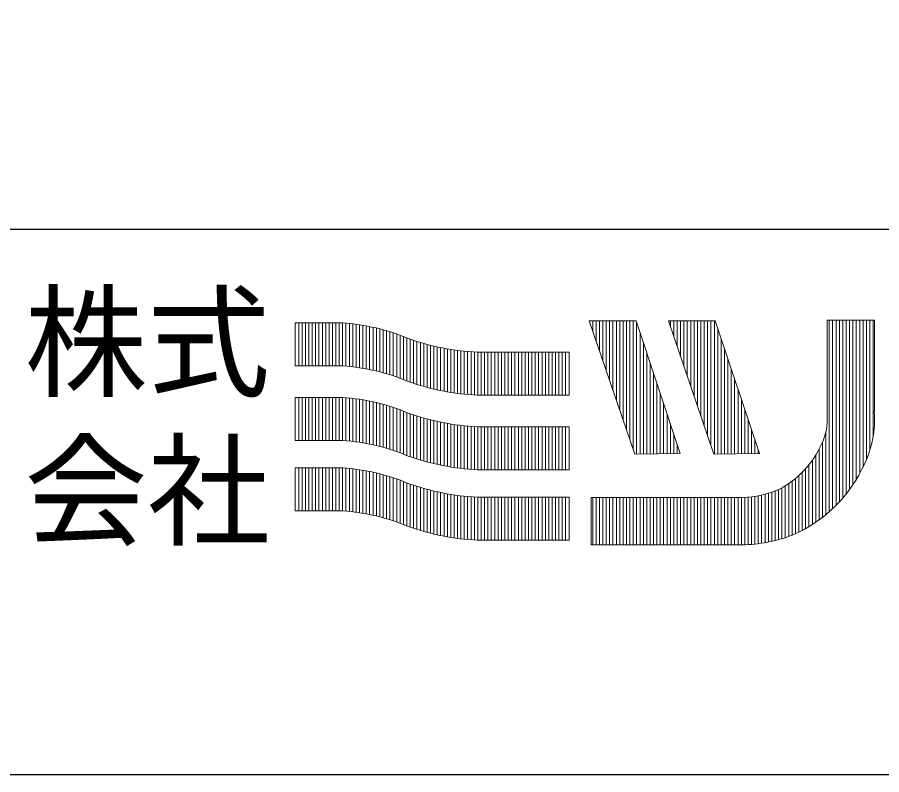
# Model space of a CAD drawing. Units: millimetres on the paper. Extents: x -208 to 189, y -167 to 139.
# Drawn here: x -73.08 to -44.94, y -139.58 to -114.92 of the extents above; entities that cross this region are included whole.
import ezdxf
from ezdxf.enums import TextEntityAlignment as Align

# ---------------------------------------------------------------- set-up
doc = ezdxf.new("R2010")
doc.units = ezdxf.units.MM
doc.layers.add('F-F', color=5, linetype='Continuous', lineweight=18)
doc.styles.add('ＭＳ ゴシック', font='')
doc.styles.get('ＭＳ ゴシック').set_extended_font_data('MS Gothic')

msp = doc.modelspace()

# ---------------------------------------------------------------- linework, layer by layer
at = {"layer": 'F-F', "color": 7}
for p, q in [((-208.437, -121.821), (189.163, -121.821)), ((-208.437, -121.831), (189.163, -121.831)), ((-9.637, -139.571), (-208.437, -139.571))]:
    msp.add_line(p, q, dxfattribs=at)
at = {"layer": 'F-F'}
for p, q in [((-64.03, -124.873), (-62.485, -124.873)), ((-64.026, -126.273), (-64.026, -124.873)), ((-63.916, -126.273), (-63.916, -124.873)), ((-63.806, -126.273), (-63.806, -124.873)), ((-63.696, -126.273), (-63.696, -124.873)), ((-63.586, -126.273), (-63.586, -124.873)), ((-63.476, -126.273), (-63.476, -124.873)), ((-63.366, -126.273), (-63.366, -124.873)), ((-63.256, -126.273), (-63.256, -124.873)), ((-63.146, -126.273), (-63.146, -124.873)), ((-63.036, -126.273), (-63.036, -124.873)), ((-62.926, -126.273), (-62.926, -124.873)), ((-62.816, -126.273), (-62.816, -124.873)), ((-62.706, -126.273), (-62.706, -124.873)), ((-62.596, -126.273), (-62.596, -124.873)), ((-62.486, -126.273), (-62.486, -124.873)), ((-62.376, -126.281), (-62.376, -124.881)), ((-62.266, -126.292), (-62.266, -124.891)), ((-62.156, -126.304), (-62.156, -124.904)), ((-62.046, -126.318), (-62.046, -124.917)), ((-54.456, -124.817), (-54.456, -124.809)), ((-54.346, -125.138), (-54.346, -124.809)), ((-54.236, -125.46), (-54.236, -124.809)), ((-54.126, -125.782), (-54.126, -124.809)), ((-54.016, -126.104), (-54.016, -124.809)), ((-53.906, -126.426), (-53.906, -124.809)), ((-53.796, -126.747), (-53.796, -124.809)), ((-53.686, -127.069), (-53.686, -124.809)), ((-53.576, -127.391), (-53.576, -124.809)), ((-53.466, -127.713), (-53.466, -124.809)), ((-53.356, -128.034), (-53.356, -124.809)), ((-53.246, -128.356), (-53.246, -124.809)), ((-53.136, -128.678), (-53.136, -124.809)), ((-53.026, -129), (-53.026, -124.809)), ((-52.916, -129.142), (-52.916, -124.859)), ((-51.816, -125.003), (-51.816, -124.809)), ((-51.706, -125.325), (-51.706, -124.809)), ((-51.596, -125.646), (-51.596, -124.809)), ((-51.486, -125.968), (-51.486, -124.809)), ((-51.376, -126.29), (-51.376, -124.809)), ((-51.266, -126.612), (-51.266, -124.809)), ((-51.156, -126.934), (-51.156, -124.809)), ((-51.046, -127.255), (-51.046, -124.809)), ((-50.936, -127.577), (-50.936, -124.809)), ((-50.826, -127.899), (-50.826, -124.809)), ((-50.716, -128.221), (-50.716, -124.809)), ((-50.606, -128.543), (-50.606, -124.809)), ((-50.496, -128.864), (-50.496, -124.809)), ((-50.386, -129.143), (-50.386, -124.809)), ((-46.718, -124.787), (-46.718, -127.895)), ((-46.718, -124.787), (-45.178, -124.787)), ((-46.646, -131.022), (-46.646, -124.787)), ((-46.536, -130.922), (-46.536, -124.787)), ((-46.426, -130.815), (-46.426, -124.787)), ((-46.316, -130.7), (-46.316, -124.787)), ((-46.206, -130.577), (-46.206, -124.787)), ((-46.096, -130.444), (-46.096, -124.787)), ((-45.986, -130.3), (-45.986, -124.787)), ((-45.876, -130.144), (-45.876, -124.787)), ((-45.766, -129.972), (-45.766, -124.787)), ((-45.656, -129.781), (-45.656, -124.787)), ((-45.546, -129.565), (-45.546, -124.787)), ((-45.436, -129.322), (-45.436, -124.787)), ((-45.326, -129.027), (-45.326, -124.787)), ((-45.216, -128.569), (-45.216, -124.787)), ((-45.178, -124.787), (-45.178, -127.766)), ((-61.936, -126.333), (-61.936, -124.933)), ((-61.826, -126.351), (-61.826, -124.951)), ((-61.716, -126.371), (-61.716, -124.97)), ((-61.606, -126.392), (-61.606, -124.992)), ((-61.496, -126.416), (-61.496, -125.015)), ((-61.386, -126.441), (-61.386, -125.041)), ((-61.276, -126.468), (-61.276, -125.068)), ((-61.166, -126.498), (-61.166, -125.098)), ((-61.056, -126.529), (-61.056, -125.129)), ((-60.946, -126.563), (-60.946, -125.163)), ((-60.836, -126.598), (-60.836, -125.198)), ((-52.806, -129.141), (-52.806, -125.189)), ((-50.276, -129.141), (-50.276, -125.05)), ((-60.726, -126.636), (-60.726, -125.236)), ((-60.616, -126.676), (-60.616, -125.276)), ((-60.506, -126.718), (-60.506, -125.318)), ((-60.396, -126.763), (-60.396, -125.362)), ((-60.286, -126.804), (-60.286, -125.404)), ((-60.176, -126.842), (-60.176, -125.442)), ((-60.066, -126.877), (-60.066, -125.477)), ((-50.166, -129.14), (-50.166, -125.38)), ((-59.956, -126.911), (-59.956, -125.511)), ((-59.846, -126.943), (-59.846, -125.543)), ((-59.736, -126.973), (-59.736, -125.573)), ((-59.626, -127.002), (-59.626, -125.602)), ((-59.516, -127.029), (-59.516, -125.629)), ((-59.406, -127.054), (-59.406, -125.654)), ((-59.296, -127.078), (-59.296, -125.677)), ((-59.186, -127.099), (-59.186, -125.699)), ((-59.076, -127.12), (-59.076, -125.719)), ((-58.966, -127.138), (-58.966, -125.738)), ((-58.856, -127.155), (-58.856, -125.755)), ((-58.746, -127.17), (-58.746, -125.77)), ((-52.696, -129.139), (-52.696, -125.519)), ((-50.056, -129.138), (-50.056, -125.71)), ((-58.636, -127.184), (-58.636, -125.784)), ((-58.526, -127.196), (-58.526, -125.796)), ((-58.416, -127.207), (-58.416, -125.806)), ((-58.306, -127.216), (-58.306, -125.815)), ((-58.196, -127.223), (-58.196, -125.823)), ((-58.095, -125.828), (-55.107, -125.828)), ((-58.086, -127.228), (-58.086, -125.828)), ((-57.976, -127.228), (-57.976, -125.828)), ((-57.866, -127.228), (-57.866, -125.828)), ((-57.756, -127.228), (-57.756, -125.828)), ((-57.646, -127.228), (-57.646, -125.828)), ((-57.536, -127.228), (-57.536, -125.828)), ((-57.426, -127.228), (-57.426, -125.828)), ((-57.316, -127.228), (-57.316, -125.828)), ((-57.206, -127.228), (-57.206, -125.828)), ((-57.096, -127.228), (-57.096, -125.828)), ((-56.986, -127.228), (-56.986, -125.828)), ((-56.876, -127.228), (-56.876, -125.828)), ((-56.766, -127.228), (-56.766, -125.828)), ((-56.656, -127.228), (-56.656, -125.828)), ((-56.546, -127.228), (-56.546, -125.828)), ((-56.436, -127.228), (-56.436, -125.828)), ((-56.326, -127.228), (-56.326, -125.828)), ((-56.216, -127.228), (-56.216, -125.828)), ((-56.106, -127.228), (-56.106, -125.828)), ((-55.996, -127.228), (-55.996, -125.828)), ((-55.886, -127.228), (-55.886, -125.828)), ((-55.776, -127.228), (-55.776, -125.828)), ((-55.666, -127.228), (-55.666, -125.828)), ((-55.556, -127.228), (-55.556, -125.828)), ((-55.446, -127.228), (-55.446, -125.828)), ((-55.336, -127.228), (-55.336, -125.828)), ((-55.226, -127.228), (-55.226, -125.828)), ((-55.116, -127.228), (-55.116, -125.828)), ((-55.107, -125.828), (-55.107, -127.228)), ((-52.586, -129.137), (-52.586, -125.849)), ((-49.946, -129.136), (-49.946, -126.04)), ((-52.476, -129.136), (-52.476, -126.179)), ((-52.366, -129.134), (-52.366, -126.509)), ((-49.836, -129.135), (-49.836, -126.37)), ((-52.256, -129.132), (-52.256, -126.839)), ((-49.726, -129.133), (-49.726, -126.7)), ((-52.146, -129.131), (-52.146, -127.169)), ((-49.616, -129.132), (-49.616, -127.03)), ((-64.03, -127.299), (-62.485, -127.299)), ((-64.026, -128.699), (-64.026, -127.299)), ((-63.916, -128.699), (-63.916, -127.299)), ((-63.806, -128.699), (-63.806, -127.299)), ((-63.696, -128.699), (-63.696, -127.299)), ((-63.586, -128.699), (-63.586, -127.299)), ((-63.476, -128.699), (-63.476, -127.299)), ((-63.366, -128.699), (-63.366, -127.299)), ((-63.256, -128.699), (-63.256, -127.299)), ((-63.146, -128.699), (-63.146, -127.299)), ((-63.036, -128.699), (-63.036, -127.299)), ((-62.926, -128.699), (-62.926, -127.299)), ((-62.816, -128.699), (-62.816, -127.299)), ((-62.706, -128.699), (-62.706, -127.299)), ((-62.596, -128.699), (-62.596, -127.299)), ((-62.486, -128.699), (-62.486, -127.299)), ((-62.376, -128.708), (-62.376, -127.307)), ((-62.266, -128.718), (-62.266, -127.318)), ((-62.156, -128.73), (-62.156, -127.33)), ((-62.046, -128.744), (-62.046, -127.344)), ((-61.936, -128.76), (-61.936, -127.359)), ((-61.826, -128.777), (-61.826, -127.377)), ((-61.716, -128.797), (-61.716, -127.397)), ((-61.606, -128.818), (-61.606, -127.418)), ((-61.496, -128.842), (-61.496, -127.442)), ((-58.095, -127.228), (-55.107, -127.228)), ((-49.506, -129.13), (-49.506, -127.36)), ((-61.386, -128.867), (-61.386, -127.467)), ((-61.276, -128.895), (-61.276, -127.494)), ((-61.166, -128.924), (-61.166, -127.524)), ((-61.056, -128.955), (-61.056, -127.555)), ((-60.946, -128.989), (-60.946, -127.589)), ((-60.836, -129.024), (-60.836, -127.624)), ((-60.726, -129.062), (-60.726, -127.662)), ((-60.616, -129.102), (-60.616, -127.702)), ((-52.036, -129.129), (-52.036, -127.499)), ((-49.396, -129.128), (-49.396, -127.69)), ((-60.506, -129.144), (-60.506, -127.744)), ((-60.396, -129.189), (-60.396, -127.788)), ((-60.286, -129.23), (-60.286, -127.83)), ((-60.176, -129.268), (-60.176, -127.868)), ((-60.066, -129.303), (-60.066, -127.903)), ((-59.956, -129.337), (-59.956, -127.937)), ((-59.846, -129.369), (-59.846, -127.969)), ((-59.736, -129.4), (-59.736, -127.999)), ((-51.926, -129.128), (-51.926, -127.829)), ((-49.286, -129.127), (-49.286, -128.02)), ((-59.626, -129.428), (-59.626, -128.028)), ((-59.516, -129.455), (-59.516, -128.055)), ((-59.406, -129.48), (-59.406, -128.08)), ((-59.296, -129.504), (-59.296, -128.103)), ((-59.186, -129.525), (-59.186, -128.125)), ((-59.076, -129.546), (-59.076, -128.145)), ((-58.966, -129.564), (-58.966, -128.164)), ((-58.856, -129.581), (-58.856, -128.181)), ((-58.746, -129.596), (-58.746, -128.196)), ((-58.636, -129.61), (-58.636, -128.21)), ((-58.526, -129.622), (-58.526, -128.222)), ((-58.416, -129.633), (-58.416, -128.233)), ((-58.306, -129.642), (-58.306, -128.242)), ((-58.196, -129.649), (-58.196, -128.249)), ((-58.095, -128.254), (-55.107, -128.254)), ((-58.086, -129.655), (-58.086, -128.254)), ((-57.976, -129.655), (-57.976, -128.254)), ((-57.866, -129.655), (-57.866, -128.254)), ((-57.756, -129.655), (-57.756, -128.254)), ((-57.646, -129.655), (-57.646, -128.254)), ((-57.536, -129.655), (-57.536, -128.254)), ((-57.426, -129.655), (-57.426, -128.254)), ((-57.316, -129.655), (-57.316, -128.254)), ((-57.206, -129.655), (-57.206, -128.254)), ((-57.096, -129.655), (-57.096, -128.254)), ((-56.986, -129.655), (-56.986, -128.254)), ((-56.876, -129.655), (-56.876, -128.254)), ((-56.766, -129.655), (-56.766, -128.254)), ((-56.656, -129.655), (-56.656, -128.254)), ((-56.546, -129.655), (-56.546, -128.254)), ((-56.436, -129.655), (-56.436, -128.254)), ((-56.326, -129.655), (-56.326, -128.254)), ((-56.216, -129.655), (-56.216, -128.254)), ((-56.106, -129.655), (-56.106, -128.254)), ((-55.996, -129.655), (-55.996, -128.254)), ((-55.886, -129.655), (-55.886, -128.254)), ((-55.776, -129.655), (-55.776, -128.254)), ((-55.666, -129.655), (-55.666, -128.254)), ((-55.556, -129.655), (-55.556, -128.254)), ((-55.446, -129.655), (-55.446, -128.254)), ((-55.336, -129.655), (-55.336, -128.254)), ((-55.226, -129.655), (-55.226, -128.254)), ((-55.116, -129.655), (-55.116, -128.254)), ((-55.107, -128.254), (-55.107, -129.655)), ((-51.816, -129.126), (-51.816, -128.159)), ((-51.706, -129.124), (-51.706, -128.489)), ((-49.176, -129.125), (-49.176, -128.35)), ((-46.756, -131.116), (-46.756, -128.423)), ((-51.596, -129.123), (-51.596, -128.819)), ((-49.066, -129.123), (-49.066, -128.68)), ((-46.866, -131.204), (-46.866, -128.748)), ((-48.956, -129.122), (-48.956, -129.01)), ((-46.976, -131.287), (-46.976, -128.983)), ((-47.196, -131.438), (-47.196, -129.345)), ((-47.086, -131.365), (-47.086, -129.178)), ((-64.03, -129.591), (-62.485, -129.591)), ((-64.026, -130.991), (-64.026, -129.591)), ((-63.916, -130.991), (-63.916, -129.591)), ((-63.806, -130.991), (-63.806, -129.591)), ((-63.696, -130.991), (-63.696, -129.591)), ((-63.586, -130.991), (-63.586, -129.591)), ((-63.476, -130.991), (-63.476, -129.591)), ((-63.366, -130.991), (-63.366, -129.591)), ((-63.256, -130.991), (-63.256, -129.591)), ((-63.146, -130.991), (-63.146, -129.591)), ((-63.036, -130.991), (-63.036, -129.591)), ((-62.926, -130.991), (-62.926, -129.591)), ((-62.816, -130.991), (-62.816, -129.591)), ((-62.706, -130.991), (-62.706, -129.591)), ((-62.596, -130.991), (-62.596, -129.591)), ((-62.486, -130.991), (-62.486, -129.591)), ((-62.376, -131), (-62.376, -129.6)), ((-62.266, -131.01), (-62.266, -129.61)), ((-62.156, -131.022), (-62.156, -129.622)), ((-62.046, -131.036), (-62.046, -129.636)), ((-61.936, -131.052), (-61.936, -129.651)), ((-61.826, -131.069), (-61.826, -129.669)), ((-61.716, -131.089), (-61.716, -129.689)), ((-61.606, -131.11), (-61.606, -129.71)), ((-58.095, -129.655), (-55.107, -129.655)), ((-47.416, -131.571), (-47.416, -129.621)), ((-47.306, -131.507), (-47.306, -129.491)), ((-61.496, -131.134), (-61.496, -129.734)), ((-61.386, -131.159), (-61.386, -129.759)), ((-61.276, -131.187), (-61.276, -129.786)), ((-61.166, -131.216), (-61.166, -129.816)), ((-61.056, -131.248), (-61.056, -129.847)), ((-60.946, -131.281), (-60.946, -129.881)), ((-60.836, -131.317), (-60.836, -129.916)), ((-60.726, -131.354), (-60.726, -129.954)), ((-47.746, -131.741), (-47.746, -129.937)), ((-47.636, -131.688), (-47.636, -129.842)), ((-47.526, -131.631), (-47.526, -129.737)), ((-60.616, -131.394), (-60.616, -129.994)), ((-60.506, -131.436), (-60.506, -130.036)), ((-60.396, -131.481), (-60.396, -130.081)), ((-60.286, -131.523), (-60.286, -130.122)), ((-60.176, -131.56), (-60.176, -130.16)), ((-60.066, -131.596), (-60.066, -130.195)), ((-59.956, -131.629), (-59.956, -130.229)), ((-59.846, -131.661), (-59.846, -130.261)), ((-48.186, -131.898), (-48.186, -130.237)), ((-48.076, -131.864), (-48.076, -130.172)), ((-47.966, -131.827), (-47.966, -130.101)), ((-47.856, -131.787), (-47.856, -130.023)), ((-59.736, -131.692), (-59.736, -130.292)), ((-59.626, -131.72), (-59.626, -130.32)), ((-59.516, -131.747), (-59.516, -130.347)), ((-59.406, -131.772), (-59.406, -130.372)), ((-59.296, -131.796), (-59.296, -130.396)), ((-59.186, -131.818), (-59.186, -130.417)), ((-59.076, -131.838), (-59.076, -130.438)), ((-58.966, -131.856), (-58.966, -130.456)), ((-58.856, -131.873), (-58.856, -130.473)), ((-58.746, -131.889), (-58.746, -130.488)), ((-58.636, -131.902), (-58.636, -130.502)), ((-58.526, -131.914), (-58.526, -130.514)), ((-58.416, -131.925), (-58.416, -130.525)), ((-58.306, -131.934), (-58.306, -130.534)), ((-58.196, -131.941), (-58.196, -130.541)), ((-58.095, -130.547), (-55.107, -130.547)), ((-58.086, -131.947), (-58.086, -130.547)), ((-57.976, -131.947), (-57.976, -130.547)), ((-57.866, -131.947), (-57.866, -130.547)), ((-57.756, -131.947), (-57.756, -130.547)), ((-57.646, -131.947), (-57.646, -130.547)), ((-57.536, -131.947), (-57.536, -130.547)), ((-57.426, -131.947), (-57.426, -130.547)), ((-57.316, -131.947), (-57.316, -130.547)), ((-57.206, -131.947), (-57.206, -130.547)), ((-57.096, -131.947), (-57.096, -130.547)), ((-56.986, -131.947), (-56.986, -130.547)), ((-56.876, -131.947), (-56.876, -130.547)), ((-56.766, -131.947), (-56.766, -130.547)), ((-56.656, -131.947), (-56.656, -130.547)), ((-56.546, -131.947), (-56.546, -130.547)), ((-56.436, -131.947), (-56.436, -130.547)), ((-56.326, -131.947), (-56.326, -130.547)), ((-56.216, -131.947), (-56.216, -130.547)), ((-56.106, -131.947), (-56.106, -130.547)), ((-55.996, -131.947), (-55.996, -130.547)), ((-55.886, -131.947), (-55.886, -130.547)), ((-55.776, -131.947), (-55.776, -130.547)), ((-55.666, -131.947), (-55.666, -130.547)), ((-55.556, -131.947), (-55.556, -130.547)), ((-55.446, -131.947), (-55.446, -130.547)), ((-55.336, -131.947), (-55.336, -130.547)), ((-55.226, -131.947), (-55.226, -130.547)), ((-55.116, -131.947), (-55.116, -130.547)), ((-55.107, -130.547), (-55.107, -131.947)), ((-49.396, -132.096), (-49.396, -130.555)), ((-49.286, -132.091), (-49.286, -130.547)), ((-49.176, -132.083), (-49.176, -130.536)), ((-49.066, -132.073), (-49.066, -130.521)), ((-48.956, -132.061), (-48.956, -130.502)), ((-48.846, -132.045), (-48.846, -130.48)), ((-48.736, -132.028), (-48.736, -130.453)), ((-48.626, -132.007), (-48.626, -130.422)), ((-48.516, -131.984), (-48.516, -130.387)), ((-48.406, -131.958), (-48.406, -130.348)), ((-48.296, -131.93), (-48.296, -130.296)), ((-54.392, -130.559), (-49.622, -130.559)), ((-54.392, -130.559), (-54.392, -132.099)), ((-54.346, -132.099), (-54.346, -130.559)), ((-54.236, -132.099), (-54.236, -130.559)), ((-54.126, -132.099), (-54.126, -130.559)), ((-54.016, -132.099), (-54.016, -130.559)), ((-53.906, -132.099), (-53.906, -130.559)), ((-53.796, -132.099), (-53.796, -130.559)), ((-53.686, -132.099), (-53.686, -130.559)), ((-53.576, -132.099), (-53.576, -130.559)), ((-53.466, -132.099), (-53.466, -130.559)), ((-53.356, -132.099), (-53.356, -130.559)), ((-53.246, -132.099), (-53.246, -130.559)), ((-53.136, -132.099), (-53.136, -130.559)), ((-53.026, -132.099), (-53.026, -130.559)), ((-52.916, -132.099), (-52.916, -130.559)), ((-52.806, -132.099), (-52.806, -130.559)), ((-52.696, -132.099), (-52.696, -130.559)), ((-52.586, -132.099), (-52.586, -130.559)), ((-52.476, -132.099), (-52.476, -130.559)), ((-52.366, -132.099), (-52.366, -130.559)), ((-52.256, -132.099), (-52.256, -130.559)), ((-52.146, -132.099), (-52.146, -130.559)), ((-52.036, -132.099), (-52.036, -130.559)), ((-51.926, -132.099), (-51.926, -130.559)), ((-51.816, -132.099), (-51.816, -130.559)), ((-51.706, -132.099), (-51.706, -130.559)), ((-51.596, -132.099), (-51.596, -130.559)), ((-51.486, -132.099), (-51.486, -130.559)), ((-51.376, -132.099), (-51.376, -130.559)), ((-51.266, -132.099), (-51.266, -130.559)), ((-51.156, -132.099), (-51.156, -130.559)), ((-51.046, -132.099), (-51.046, -130.559)), ((-50.936, -132.099), (-50.936, -130.559)), ((-50.826, -132.099), (-50.826, -130.559)), ((-50.716, -132.099), (-50.716, -130.559)), ((-50.606, -132.099), (-50.606, -130.559)), ((-50.496, -132.099), (-50.496, -130.559)), ((-50.386, -132.099), (-50.386, -130.559)), ((-50.276, -132.099), (-50.276, -130.559)), ((-50.166, -132.099), (-50.166, -130.559)), ((-50.056, -132.099), (-50.056, -130.559)), ((-49.946, -132.099), (-49.946, -130.559)), ((-49.836, -132.099), (-49.836, -130.559)), ((-49.726, -132.099), (-49.726, -130.559)), ((-49.616, -132.099), (-49.616, -130.559)), ((-49.506, -132.099), (-49.506, -130.559)), ((-58.095, -131.947), (-55.107, -131.947)), ((-54.392, -132.099), (-49.493, -132.099))]:
    msp.add_line(p, q, dxfattribs=at)
at = {"layer": 'F-F', "color": 7}
msp.add_lwpolyline([(189.163, 139.449), (189.163, -139.581), (-208.437, -139.581)], dxfattribs=at)
at = {"layer": 'F-F'}
for points in [[(-64.03, -124.873), (-64.03, -126.273), (-62.485, -126.273)], [(-64.03, -127.299), (-64.03, -128.699), (-62.485, -128.699)], [(-64.03, -129.591), (-64.03, -130.991), (-62.485, -130.991)]]:
    msp.add_lwpolyline(points, dxfattribs=at)
for points in [[(-54.458, -124.809), (-52.932, -124.809), (-51.495, -129.121), (-52.977, -129.143)], [(-51.882, -124.809), (-50.356, -124.809), (-48.919, -129.121), (-50.4, -129.143)]]:
    msp.add_lwpolyline(points, close=True, dxfattribs=at)
for centre, radius, start, end in [((-62.933, -131.49), 6.632, 67.0874, 86.1276), ((-57.729, -118.07), 7.767, 250.274, 267.3047), ((-62.933, -132.89), 6.632, 67.0874, 86.1276), ((-57.729, -119.47), 7.767, 250.274, 267.3047), ((-62.933, -133.916), 6.632, 67.0874, 86.1276), ((-57.729, -120.496), 7.767, 250.274, 267.3047), ((-48.426, -128.039), 1.714, 334.3888, 4.8238), ((-48.426, -128.039), 3.254, 334.3888, 4.8238), ((-62.933, -135.317), 6.632, 67.0874, 86.1276), ((-49.666, -127.598), 3.026, 294.8004, 337.0111), ((-57.729, -121.896), 7.767, 250.274, 267.3047), ((-62.933, -136.208), 6.632, 67.0874, 86.1276), ((-49.666, -127.598), 4.566, 293.4513, 336.1266), ((-57.729, -122.788), 7.767, 250.274, 267.3047), ((-49.564, -127.273), 3.286, 268.9883, 290.8), ((-62.933, -137.609), 6.632, 67.0874, 86.1276), ((-57.729, -124.189), 7.767, 250.274, 267.3047), ((-49.564, -127.273), 4.826, 270.8348, 290.8)]:
    msp.add_arc(centre, radius, start, end, dxfattribs=at)

# ---------------------------------------------------------------- texts
at = {"layer": 'F-F', "style": 'ＭＳ ゴシック'}
for s, p in [('株式', (-72.845, -127.851)), ('会社', (-72.845, -132.69))]:
    msp.add_text(s, height=2.933, dxfattribs=at).set_placement(p, align=Align.BOTTOM_LEFT)

doc.saveas('drawing.dxf')
